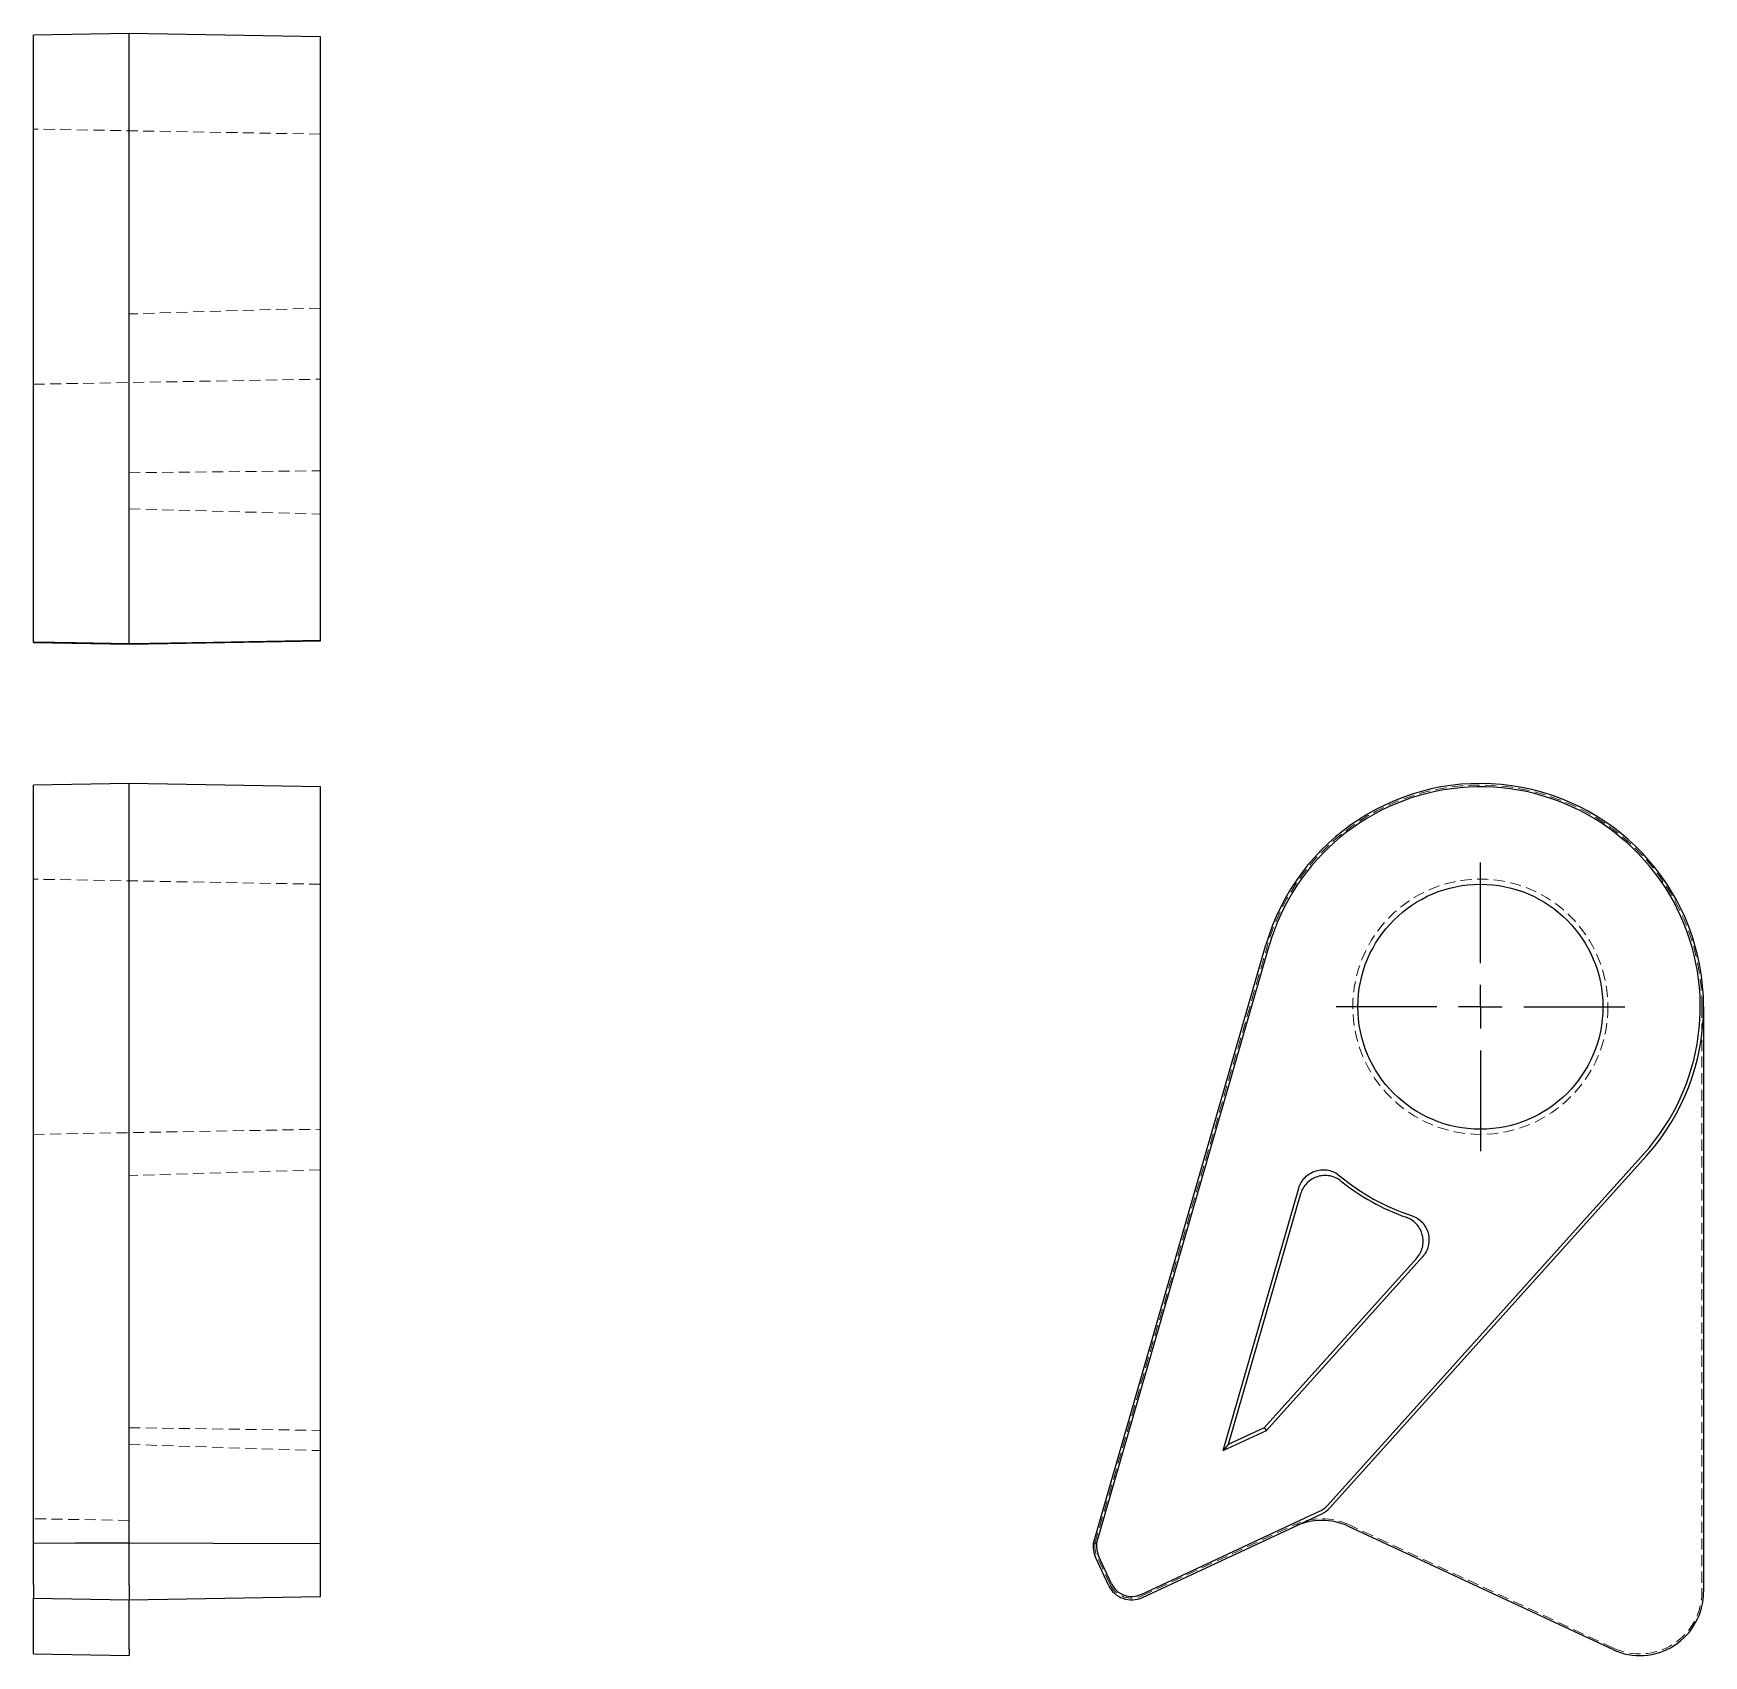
# Model space of a CAD drawing. Header units: millimetres. Extents: x 66 to 258, y 7 to 193.
import ezdxf

# ---------------------------------------------------------------- set-up
doc = ezdxf.new("R2010")
doc.units = ezdxf.units.MM
doc.linetypes.add('HIDDEN', pattern=[1.905, 1.27, -0.635])
doc.layers.add('10', color=7, linetype='Continuous')

# ---------------------------------------------------------------- blocks, each defined once
blk = doc.blocks.new('SW_CENTERMARKSYMBOL_0')
at = {"layer": '10', "color": 0}
for p, q in [((0, 5), (0, 16.55)), ((0, 0), (0, 2.5)), ((-5, 0), (-16.55, 0)), ((0, 0), (-2.5, 0)), ((0, 0), (0, -2.5)), ((0, 0), (2.5, 0)), ((5, 0), (16.55, 0)), ((0, -5), (0, -16.55))]:
    blk.add_line(p, q, dxfattribs=at)

msp = doc.modelspace()

# ---------------------------------------------------------------- linework, layer by layer
at = {"color": 7, "linetype": 'Continuous', "lineweight": 25}
for p, q in [((77.43, 193.01), (66.46, 192.82)), ((66.46, 143), (66.46, 192.82)), ((99.37, 192.63), (77.43, 193.01)), ((77.43, 142.81), (77.43, 193.01)), ((99.37, 143.18), (99.37, 192.63)), ((66.46, 123.2), (66.46, 143)), ((77.43, 123.02), (77.43, 142.81)), ((99.37, 123.39), (99.37, 143.18)), ((66.46, 123.18), (66.46, 123.2)), ((66.46, 123.18), (77.43, 122.99)), ((77.43, 122.99), (99.37, 123.37)), ((77.43, 122.99), (77.43, 123.02)), ((99.37, 123.37), (99.37, 123.39)), ((77.43, 107), (66.46, 106.81)), ((66.46, 88.45), (66.46, 106.81)), ((99.37, 106.62), (77.43, 107)), ((77.43, 88.5), (77.43, 107)), ((99.37, 88.39), (99.37, 106.62)), ((66.46, 19.86), (66.46, 88.45)), ((77.43, 19.9), (77.43, 88.5)), ((99.37, 19.82), (99.37, 88.39)), ((188.02, 19.9), (207.81, 88.5)), ((188.39, 19.82), (208.18, 88.39)), ((258.01, 81.4), (258.01, 14.31)), ((214.87, 24.21), (251.15, 64.53)), ((215.15, 23.95), (251.44, 64.28)), ((202.89, 30.5), (211.58, 60.6)), ((211.79, 59.93), (203.5, 31.21)), ((225.09, 52.54), (207.63, 33.13)), ((207.86, 32.82), (225.77, 52.72)), ((202.89, 30.5), (207.86, 32.82)), ((207.63, 33.13), (203.5, 31.21)), ((207.63, 33.13), (207.86, 32.82)), ((203.5, 31.21), (202.89, 30.5)), ((193.49, 14.01), (214.05, 23.6)), ((211.12, 21.81), (214.21, 23.26)), ((193.65, 13.67), (211.12, 21.81)), ((247.6, 7.69), (217.3, 21.81)), ((66.46, 18.37), (66.46, 19.86)), ((77.43, 18.29), (77.43, 19.9)), ((99.37, 18.45), (99.37, 19.82)), ((66.46, 15.16), (66.46, 18.37)), ((77.43, 15.08), (77.43, 18.29)), ((99.37, 15.24), (99.37, 18.45)), ((189.76, 15.08), (188.27, 18.29)), ((190.11, 15.24), (188.61, 18.45)), ((66.46, 15.16), (66.46, 13.58)), ((66.46, 13.58), (77.43, 13.39)), ((66.46, 7.86), (66.46, 13.58)), ((77.43, 15.08), (77.43, 13.39)), ((77.43, 13.39), (99.37, 13.78)), ((99.37, 13.78), (99.37, 15.24)), ((77.43, 7.69), (77.43, 13.39)), ((66.46, 7.19), (66.46, 7.86)), ((77.43, 7.69), (77.43, 7)), ((66.46, 7.19), (77.43, 7))]:
    msp.add_line(p, q, dxfattribs=at)
at = {"color": 7, "linetype": 'HIDDEN', "lineweight": 18}
for p, q in [((99.37, 181.46), (66.46, 182.04)), ((99.37, 161.52), (77.43, 160.84)), ((66.46, 152.78), (99.37, 153.36)), ((77.43, 142.63), (99.37, 142.86)), ((77.43, 138.5), (99.37, 137.89)), ((99.37, 95.45), (66.46, 96.03)), ((188.2, 19.86), (208, 88.45)), ((257.82, 81.4), (257.82, 14.31)), ((66.46, 66.77), (99.37, 67.35)), ((99.37, 62.71), (77.43, 62.05)), ((77.43, 33.13), (99.37, 32.82)), ((77.43, 31.21), (99.37, 30.5)), ((77.43, 22.5), (66.46, 22.69)), ((193.57, 13.84), (211.04, 21.99)), ((247.68, 7.86), (217.39, 21.99)), ((188.19, 19.86), (188.2, 19.86)), ((189.94, 15.16), (188.44, 18.37))]:
    msp.add_line(p, q, dxfattribs=at)
at = {"color": 7, "linetype": 'Continuous', "lineweight": 25, "flags": 128}
for points in [[(77.43, 123.02), (71.28, 123.12), (66.46, 123.2)], [(99.37, 123.39), (87.08, 123.18), (77.43, 123.02)], [(77.43, 19.9), (71.28, 19.88), (66.46, 19.86)], [(99.37, 19.82), (87.08, 19.87), (77.43, 19.9)], [(188.39, 19.82), (188.18, 19.87), (188.02, 19.9)]]:
    msp.add_lwpolyline(points, dxfattribs=at)
at = {"color": 7, "linetype": 'HIDDEN', "lineweight": 18}
msp.add_circle((232.41, 81.4), 14.63, dxfattribs=at)
at = {"color": 7, "linetype": 'Continuous', "lineweight": 25}
msp.add_circle((232.41, 81.4), 14.05, dxfattribs=at)
for centre, radius, start, end in [((232.41, 81.4), 25.6, 0, 163.9013), ((232.41, 81.4), 25.22, 318.0189, 163.9013), ((232.41, 81.4), 25.6, 318.0189, 0), ((232.41, 81.4), 25.22, 230.1823, 251.7379), ((232.41, 81.4), 25.6, 231.3554, 250.5648), ((212.98, 25.91), 2.54, 295, 318.0189), ((212.98, 25.91), 2.93, 295, 318.0189), ((214.21, 15.19), 7.31, 65, 115), ((190.92, 19.53), 2.93, 172.6957, 205), ((190.92, 19.53), 2.54, 173.3363, 205), ((192.41, 16.32), 2.93, 205, 295), ((192.41, 16.32), 2.54, 205, 295), ((250.69, 14.31), 7.31, 245, 0)]:
    msp.add_arc(centre, radius, start, end, dxfattribs=at)
at = {"color": 7, "linetype": 'HIDDEN', "lineweight": 18}
for centre, radius, start, end in [((232.41, 81.4), 25.41, 0, 163.9013), ((214.21, 15.19), 7.51, 65, 115), ((190.92, 19.53), 2.73, 172.9991, 205), ((192.41, 16.32), 2.73, 205, 295), ((250.69, 14.31), 7.12, 245, 0)]:
    msp.add_arc(centre, radius, start, end, dxfattribs=at)
at = {"color": 7, "linetype": 'Continuous', "lineweight": 25}
for points in [[(211.58, 60.6), (211.65, 60.83), (211.74, 61.05), (211.98, 61.47), (212.13, 61.66), (212.47, 62.01), (212.66, 62.16), (213.08, 62.41), (213.3, 62.51), (213.76, 62.65), (214, 62.7), (214.49, 62.72), (214.72, 62.7), (215.2, 62.61), (215.43, 62.53), (215.87, 62.32), (216.07, 62.19), (216.26, 62.03)], [(216.42, 61.41), (216.23, 61.56), (216.03, 61.68), (215.6, 61.88), (215.37, 61.95), (214.9, 62.04), (214.66, 62.06), (214.18, 62.03), (213.94, 61.98), (213.48, 61.84), (213.26, 61.74), (212.86, 61.49), (212.67, 61.33), (212.33, 60.99), (212.19, 60.8), (211.95, 60.38), (211.85, 60.16), (211.79, 59.93)], [(225.09, 52.54), (225.25, 52.72), (225.39, 52.92), (225.61, 53.34), (225.7, 53.57), (225.81, 54.03), (225.84, 54.27), (225.84, 54.75), (225.81, 54.99), (225.69, 55.45), (225.61, 55.68), (225.38, 56.1), (225.24, 56.3), (224.92, 56.65), (224.73, 56.81), (224.33, 57.07), (224.12, 57.18), (223.89, 57.26)], [(224.51, 57.45), (224.74, 57.38), (224.96, 57.27), (225.36, 57.02), (225.55, 56.86), (225.88, 56.51), (226.03, 56.31), (226.26, 55.89), (226.36, 55.66), (226.48, 55.2), (226.51, 54.95), (226.52, 54.47), (226.49, 54.23), (226.38, 53.76), (226.29, 53.53), (226.07, 53.1), (225.93, 52.9), (225.77, 52.72)]]:
    msp.add_open_spline(points, degree=3, knots=[0, 0, 0, 0, 0.125, 0.125, 0.25, 0.25, 0.375, 0.375, 0.5, 0.5, 0.625, 0.625, 0.75, 0.75, 0.875, 0.875, 1, 1, 1, 1], dxfattribs=at)

# ---------------------------------------------------------------- block references
at = {"layer": '10'}
msp.add_blockref('SW_CENTERMARKSYMBOL_0', (232.41, 81.4), dxfattribs=at)

doc.saveas('drawing.dxf')
